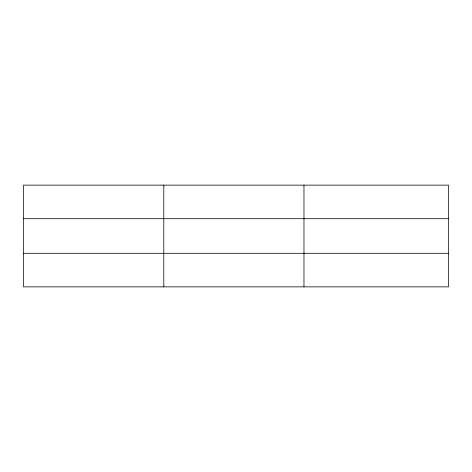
<?xml version="1.0" encoding="UTF-8"?>
<svg xmlns="http://www.w3.org/2000/svg" width="472" height="472" viewBox="0 0 472 472"><rect width="100%" height="100%" fill="white"/><g stroke="black" fill="none" stroke-linecap="round" stroke-linejoin="round"><path stroke-width="0.71" d="M163.784 185.136L163.784 286.864M303.968 185.136L303.968 286.864M448.4 218.707L448.4 185.136L23.6 185.136L23.6 286.864L448.4 286.864L448.4 218.707L23.6 218.707M23.6 253.293L448.4 253.293"/></g></svg>
